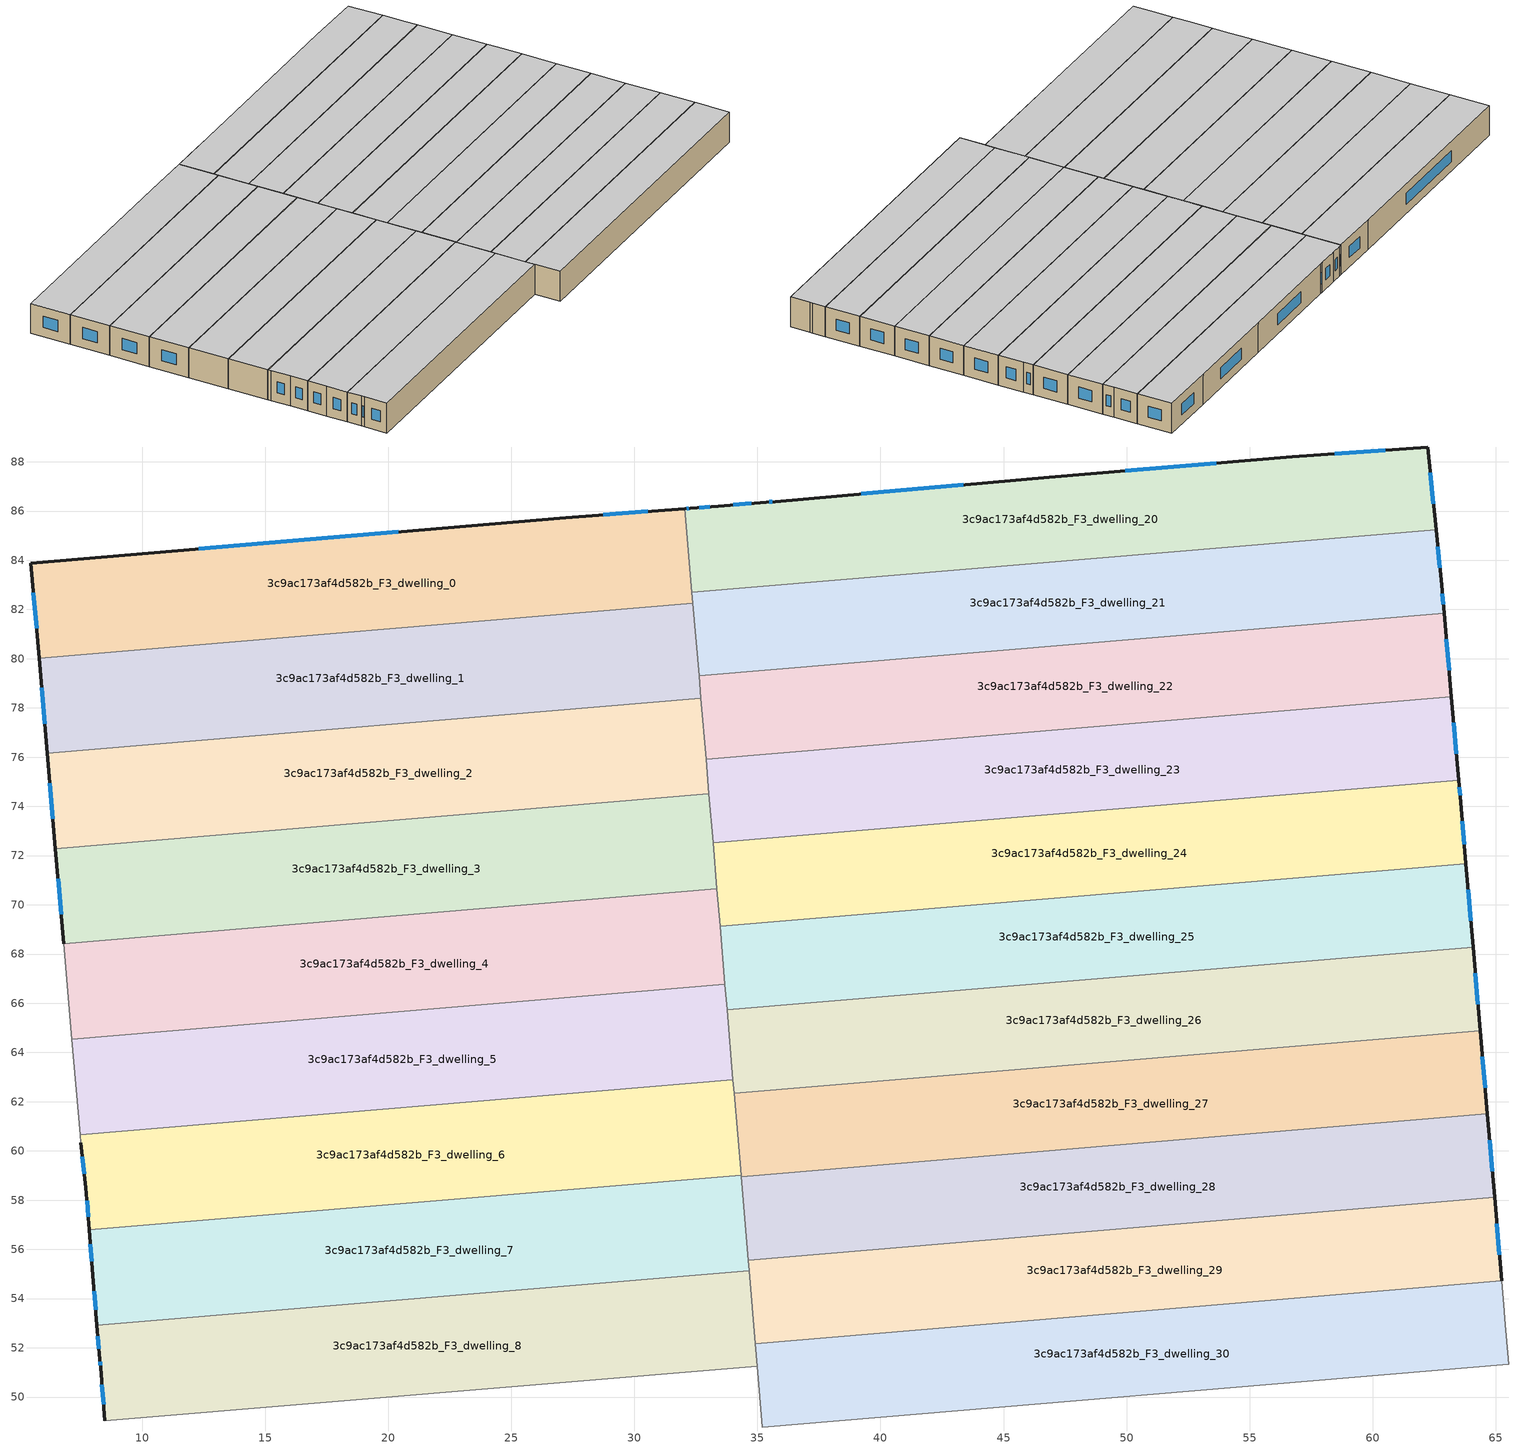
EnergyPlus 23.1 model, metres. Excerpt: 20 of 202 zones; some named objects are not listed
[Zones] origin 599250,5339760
3c9ac173af4d582b_F3_dwelling_0
 floor to 3c9ac173af4d582b_F2_dwelling_0 (EU_floor_Construction): 32.06,86.1 32.38,82.26 5.81,80.02 5.48,83.88 27.21,85.73 z9
 wall outside (EU_wall_Construction): 32.06,86.1 27.21,85.73 5.48,83.88 5.81,80.02 z9:12
 wall to 3c9ac173af4d582b_F3_dwelling_1 (EU_wall_Construction): 5.81,80.02 32.38,82.26 z9:12
 wall to 3c9ac173af4d582b_F3_dwelling_20 (EU_wall_Construction): 32.34,82.7 32.06,86.1 z9:12
 wall to 3c9ac173af4d582b_F3_dwelling_21 (EU_wall_Construction): 32.38,82.26 32.34,82.7 z9:12
 window (EU_Window_Construction): 5.59,82.67 5.71,81.23 / 20.4,85.15 12.29,84.46 / 30.54,85.98 28.73,85.84 z9.94:11.06
 ceiling to 3c9ac173af4d582b_F4_dwelling_0 (EU_floor_Construction): 32.38,82.26 32.06,86.1 27.21,85.73 5.48,83.88 5.81,80.02 z12
3c9ac173af4d582b_F3_dwelling_1
 floor to 3c9ac173af4d582b_F2_dwelling_1 (EU_floor_Construction): 32.38,82.26 32.7,78.39 6.15,76.15 5.81,80.02 z9
 wall outside (EU_wall_Construction): 5.81,80.02 6.15,76.15 z9:12
 wall to 3c9ac173af4d582b_F3_dwelling_2 (EU_wall_Construction): 6.15,76.15 32.7,78.39 z9:12
 wall to 3c9ac173af4d582b_F3_dwelling_21 (EU_wall_Construction): 32.63,79.31 32.38,82.26 z9:12
 wall to 3c9ac173af4d582b_F3_dwelling_22 (EU_wall_Construction): 32.7,78.39 32.63,79.31 z9:12
 window (EU_Window_Construction): 5.92,78.81 6.04,77.37 z9.94:11.06
 ceiling to 3c9ac173af4d582b_F4_dwelling_1 (EU_floor_Construction): 32.7,78.39 32.38,82.26 5.81,80.02 6.15,76.15 z12
3c9ac173af4d582b_F3_dwelling_2
 floor to 3c9ac173af4d582b_F2_dwelling_2 (EU_floor_Construction): 32.7,78.39 33.03,74.51 6.48,72.28 6.15,76.15 z9
 wall outside (EU_wall_Construction): 6.15,76.15 6.48,72.28 z9:12
 wall to 3c9ac173af4d582b_F3_dwelling_3 (EU_wall_Construction): 6.48,72.28 33.03,74.51 z9:12
 wall to 3c9ac173af4d582b_F3_dwelling_22 (EU_wall_Construction): 32.91,75.91 32.7,78.39 z9:12
 wall to 3c9ac173af4d582b_F3_dwelling_23 (EU_wall_Construction): 33.03,74.51 32.91,75.91 z9:12
 window (EU_Window_Construction): 6.25,74.94 6.37,73.5 z9.94:11.06
 ceiling to 3c9ac173af4d582b_F4_dwelling_2 (EU_floor_Construction): 33.03,74.51 32.7,78.39 6.15,76.15 6.48,72.28 z12
3c9ac173af4d582b_F3_dwelling_20
 floor to 3c9ac173af4d582b_F2_dwelling_20 (EU_floor_Construction): 62.24,88.6 62.57,85.25 32.34,82.7 32.06,86.1 32.28,86.11 33.41,86.2 35.36,86.36 35.72,86.39 46.86,87.37 56.73,88.21 z9
 wall outside (EU_wall_Construction): 62.57,85.25 62.24,88.6 56.73,88.21 46.86,87.37 35.72,86.39 35.36,86.36 33.41,86.2 32.28,86.11 32.06,86.1 z9:12
 wall to 3c9ac173af4d582b_F3_dwelling_21 (EU_wall_Construction): 32.34,82.7 62.57,85.25 z9:12
 window (EU_Window_Construction): 43.37,87.06 39.21,86.69 / 53.63,87.95 49.95,87.63 / 60.51,88.48 58.46,88.33 / 62.47,86.3 62.35,87.55 / 32.21,86.11 32.13,86.1 / 33.06,86.17 32.63,86.14 / 34.75,86.31 34.02,86.25 / 35.61,86.38 35.48,86.37 z9.94:11.06
 ceiling to 3c9ac173af4d582b_F4_dwelling_20 (EU_floor_Construction): 62.57,85.25 62.24,88.6 56.73,88.21 46.86,87.37 35.72,86.39 35.36,86.36 33.41,86.2 32.28,86.11 32.06,86.1 32.34,82.7 z12
3c9ac173af4d582b_F3_dwelling_21
 floor to 3c9ac173af4d582b_F2_dwelling_21 (EU_floor_Construction): 62.57,85.25 62.8,82.99 62.9,81.85 32.63,79.31 32.34,82.7 z9
 wall outside (EU_wall_Construction): 62.9,81.85 62.8,82.99 62.57,85.25 z9:12
 wall to 3c9ac173af4d582b_F3_dwelling_22 (EU_wall_Construction): 32.63,79.31 62.9,81.85 z9:12
 window (EU_Window_Construction): 62.73,83.7 62.64,84.54 / 62.87,82.21 62.83,82.63 z9.94:11.06
 ceiling to 3c9ac173af4d582b_F4_dwelling_21 (EU_floor_Construction): 62.9,81.85 62.8,82.99 62.57,85.25 32.34,82.7 32.63,79.31 z12
3c9ac173af4d582b_F3_dwelling_22
 floor to 3c9ac173af4d582b_F2_dwelling_22 (EU_floor_Construction): 62.9,81.85 63.2,78.46 32.91,75.91 32.63,79.31 z9
 wall outside (EU_wall_Construction): 63.2,78.46 62.9,81.85 z9:12
 wall to 3c9ac173af4d582b_F3_dwelling_23 (EU_wall_Construction): 32.91,75.91 63.2,78.46 z9:12
 window (EU_Window_Construction): 63.1,79.52 62.99,80.79 z9.94:11.06
 ceiling to 3c9ac173af4d582b_F4_dwelling_22 (EU_floor_Construction): 63.2,78.46 62.9,81.85 32.63,79.31 32.91,75.91 z12
3c9ac173af4d582b_F3_dwelling_23
 floor to 3c9ac173af4d582b_F2_dwelling_23 (EU_floor_Construction): 63.2,78.46 63.49,75.07 33.2,72.52 32.91,75.91 z9
 wall outside (EU_wall_Construction): 63.49,75.07 63.2,78.46 z9:12
 wall to 3c9ac173af4d582b_F3_dwelling_24 (EU_wall_Construction): 33.2,72.52 63.49,75.07 z9:12
 wall to 3c9ac173af4d582b_F3_dwelling_3 (EU_wall_Construction): 33.03,74.51 33.2,72.52 z9:12
 window (EU_Window_Construction): 63.4,76.13 63.29,77.39 z9.94:11.06
 ceiling to 3c9ac173af4d582b_F4_dwelling_23 (EU_floor_Construction): 63.49,75.07 63.2,78.46 32.91,75.91 33.2,72.52 z12
3c9ac173af4d582b_F3_dwelling_24
 floor to 3c9ac173af4d582b_F2_dwelling_24 (EU_floor_Construction): 63.49,75.07 63.57,74.17 63.79,71.67 33.48,69.12 33.2,72.52 z9
 wall outside (EU_wall_Construction): 63.79,71.67 63.57,74.17 63.49,75.07 z9:12
 wall to 3c9ac173af4d582b_F3_dwelling_25 (EU_wall_Construction): 33.48,69.12 63.79,71.67 z9:12
 wall to 3c9ac173af4d582b_F3_dwelling_4 (EU_wall_Construction): 33.36,70.64 33.48,69.12 z9:12
 wall to 3c9ac173af4d582b_F3_dwelling_3 (EU_wall_Construction): 33.2,72.52 33.36,70.64 z9:12
 window (EU_Window_Construction): 63.55,74.45 63.52,74.78 / 63.72,72.46 63.64,73.39 z9.94:11.06
 ceiling to 3c9ac173af4d582b_F4_dwelling_24 (EU_floor_Construction): 63.79,71.67 63.57,74.17 63.49,75.07 33.2,72.52 33.48,69.12 z12
3c9ac173af4d582b_F3_dwelling_25
 floor to 3c9ac173af4d582b_F2_dwelling_25 (EU_floor_Construction): 63.79,71.67 64.08,68.28 33.77,65.73 33.48,69.12 z9
 wall outside (EU_wall_Construction): 64.08,68.28 63.79,71.67 z9:12
 wall to 3c9ac173af4d582b_F3_dwelling_26 (EU_wall_Construction): 33.77,65.73 64.08,68.28 z9:12
 wall to 3c9ac173af4d582b_F3_dwelling_5 (EU_wall_Construction): 33.68,66.77 33.77,65.73 z9:12
 wall to 3c9ac173af4d582b_F3_dwelling_4 (EU_wall_Construction): 33.48,69.12 33.68,66.77 z9:12
 window (EU_Window_Construction): 63.99,69.34 63.88,70.61 z9.94:11.06
 ceiling to 3c9ac173af4d582b_F4_dwelling_25 (EU_floor_Construction): 64.08,68.28 63.79,71.67 33.48,69.12 33.77,65.73 z12
3c9ac173af4d582b_F3_dwelling_26
 floor to 3c9ac173af4d582b_F2_dwelling_26 (EU_floor_Construction): 64.08,68.28 64.37,64.89 34.05,62.34 33.77,65.73 z9
 wall outside (EU_wall_Construction): 64.37,64.89 64.08,68.28 z9:12
 wall to 3c9ac173af4d582b_F3_dwelling_27 (EU_wall_Construction): 34.05,62.34 64.37,64.89 z9:12
 wall to 3c9ac173af4d582b_F3_dwelling_6 (EU_wall_Construction): 34.01,62.9 34.05,62.34 z9:12
 wall to 3c9ac173af4d582b_F3_dwelling_5 (EU_wall_Construction): 33.77,65.73 34.01,62.9 z9:12
 window (EU_Window_Construction): 64.28,65.95 64.17,67.22 z9.94:11.06
 ceiling to 3c9ac173af4d582b_F4_dwelling_26 (EU_floor_Construction): 64.37,64.89 64.08,68.28 33.77,65.73 34.05,62.34 z12
3c9ac173af4d582b_F3_dwelling_27
 floor to 3c9ac173af4d582b_F2_dwelling_27 (EU_floor_Construction): 64.37,64.89 64.66,61.5 34.34,58.95 34.05,62.34 z9
 wall outside (EU_wall_Construction): 64.66,61.5 64.37,64.89 z9:12
 wall to 3c9ac173af4d582b_F3_dwelling_28 (EU_wall_Construction): 34.34,58.95 64.66,61.5 z9:12
 wall to 3c9ac173af4d582b_F3_dwelling_7 (EU_wall_Construction): 34.33,59.02 34.34,58.95 z9:12
 wall to 3c9ac173af4d582b_F3_dwelling_6 (EU_wall_Construction): 34.05,62.34 34.33,59.02 z9:12
 window (EU_Window_Construction): 64.57,62.56 64.46,63.83 z9.94:11.06
 ceiling to 3c9ac173af4d582b_F4_dwelling_27 (EU_floor_Construction): 64.66,61.5 64.37,64.89 34.05,62.34 34.34,58.95 z12
3c9ac173af4d582b_F3_dwelling_28
 floor to 3c9ac173af4d582b_F2_dwelling_28 (EU_floor_Construction): 64.66,61.5 64.95,58.11 34.62,55.56 34.34,58.95 z9
 wall outside (EU_wall_Construction): 64.95,58.11 64.66,61.5 z9:12
 wall to 3c9ac173af4d582b_F3_dwelling_29 (EU_wall_Construction): 34.62,55.56 64.95,58.11 z9:12
 wall to 3c9ac173af4d582b_F3_dwelling_7 (EU_wall_Construction): 34.34,58.95 34.62,55.56 z9:12
 window (EU_Window_Construction): 64.86,59.17 64.75,60.44 z9.94:11.06
 ceiling to 3c9ac173af4d582b_F4_dwelling_28 (EU_floor_Construction): 64.95,58.11 64.66,61.5 34.34,58.95 34.62,55.56 z12
3c9ac173af4d582b_F3_dwelling_29
 floor to 3c9ac173af4d582b_F2_dwelling_29 (EU_floor_Construction): 64.95,58.11 65.24,54.72 34.91,52.17 34.62,55.56 z9
 wall outside (EU_wall_Construction): 65.24,54.72 64.95,58.11 z9:12
 wall to 3c9ac173af4d582b_F3_dwelling_30 (EU_wall_Construction): 34.91,52.17 65.24,54.72 z9:12
 wall to 3c9ac173af4d582b_F3_dwelling_8 (EU_wall_Construction): 34.66,55.14 34.91,52.17 z9:12
 wall to 3c9ac173af4d582b_F3_dwelling_7 (EU_wall_Construction): 34.62,55.56 34.66,55.14 z9:12
 window (EU_Window_Construction): 65.15,55.79 65.04,57.05 z9.94:11.06
 ceiling to 3c9ac173af4d582b_F4_dwelling_29 (EU_floor_Construction): 65.24,54.72 64.95,58.11 34.62,55.56 34.91,52.17 z12
3c9ac173af4d582b_F3_dwelling_3
 floor to 3c9ac173af4d582b_F2_dwelling_3 (EU_floor_Construction): 33.03,74.51 33.36,70.64 6.81,68.41 6.48,72.28 z9
 wall outside (EU_wall_Construction): 6.48,72.28 6.81,68.41 z9:12
 wall to 3c9ac173af4d582b_F3_dwelling_4 (EU_wall_Construction): 6.81,68.41 33.36,70.64 z9:12
 window (EU_Window_Construction): 6.58,71.07 6.71,69.62 z9.94:11.06
 ceiling to 3c9ac173af4d582b_F4_dwelling_3 (EU_floor_Construction): 33.36,70.64 33.03,74.51 6.48,72.28 6.81,68.41 z12
3c9ac173af4d582b_F3_dwelling_30
 floor to 3c9ac173af4d582b_F2_dwelling_30 (EU_floor_Construction): 65.24,54.72 65.35,53.5 65.36,53.19 65.52,51.33 35.19,48.78 34.91,52.17 z9
 wall to 3c9ac173af4d582b_F3_dwelling_31 (EU_wall_Construction): 35.19,48.78 65.52,51.33 z9:12
 wall adiabatic (EU_wall_Construction): 65.52,51.33 65.36,53.19 65.35,53.5 65.24,54.72 z9:12
 wall to 3c9ac173af4d582b_F3_dwelling_9 (EU_wall_Construction): 34.99,51.26 35.19,48.78 z9:12
 wall to 3c9ac173af4d582b_F3_dwelling_8 (EU_wall_Construction): 34.91,52.17 34.99,51.26 z9:12
 ceiling to 3c9ac173af4d582b_F4_dwelling_30 (EU_floor_Construction): 65.52,51.33 65.36,53.19 65.35,53.5 65.24,54.72 34.91,52.17 35.19,48.78 z12
3c9ac173af4d582b_F3_dwelling_4
 floor to 3c9ac173af4d582b_F2_dwelling_4 (EU_floor_Construction): 33.36,70.64 33.68,66.77 7.14,64.54 6.81,68.41 z9
 wall to 3c9ac173af4d582b_F3_dwelling_5 (EU_wall_Construction): 7.14,64.54 33.68,66.77 z9:12
 wall adiabatic (EU_wall_Construction): 6.81,68.41 7.14,64.54 z9:12
 ceiling to 3c9ac173af4d582b_F4_dwelling_4 (EU_floor_Construction): 33.68,66.77 33.36,70.64 6.81,68.41 7.14,64.54 z12
3c9ac173af4d582b_F3_dwelling_5
 floor to 3c9ac173af4d582b_F2_dwelling_5 (EU_floor_Construction): 33.68,66.77 34.01,62.9 7.48,60.67 7.14,64.54 z9
 wall to 3c9ac173af4d582b_F3_dwelling_6 (EU_wall_Construction): 7.48,60.67 34.01,62.9 z9:12
 wall adiabatic (EU_wall_Construction): 7.14,64.54 7.48,60.67 z9:12
 ceiling to 3c9ac173af4d582b_F4_dwelling_5 (EU_floor_Construction): 34.01,62.9 33.68,66.77 7.14,64.54 7.48,60.67 z12
3c9ac173af4d582b_F3_dwelling_6
 floor to 3c9ac173af4d582b_F2_dwelling_6 (EU_floor_Construction): 34.01,62.9 34.33,59.02 7.85,56.79 7.72,58.5 7.51,60.34 7.48,60.67 z9
 wall outside (EU_wall_Construction): 7.51,60.34 7.72,58.5 7.85,56.79 z9:12
 wall to 3c9ac173af4d582b_F3_dwelling_7 (EU_wall_Construction): 7.85,56.79 34.33,59.02 z9:12
 wall adiabatic (EU_wall_Construction): 7.48,60.67 7.51,60.34 z9:12
 window (EU_Window_Construction): 7.76,57.97 7.81,57.33 / 7.57,59.77 7.65,59.08 z9.94:11.06
 ceiling to 3c9ac173af4d582b_F4_dwelling_6 (EU_floor_Construction): 34.33,59.02 34.01,62.9 7.48,60.67 7.51,60.34 7.72,58.5 7.85,56.79 z12
3c9ac173af4d582b_F3_dwelling_7
 floor to 3c9ac173af4d582b_F2_dwelling_7 (EU_floor_Construction): 34.33,59.02 34.66,55.14 8.17,52.91 7.99,54.94 7.85,56.79 z9
 wall outside (EU_wall_Construction): 7.85,56.79 7.99,54.94 8.17,52.91 z9:12
 wall to 3c9ac173af4d582b_F3_dwelling_8 (EU_wall_Construction): 8.17,52.91 34.66,55.14 z9:12
 window (EU_Window_Construction): 8.05,54.31 8.11,53.55 / 7.9,56.21 7.95,55.52 z9.94:11.06
 ceiling to 3c9ac173af4d582b_F4_dwelling_7 (EU_floor_Construction): 34.66,55.14 34.33,59.02 7.85,56.79 7.99,54.94 8.17,52.91 z12
3c9ac173af4d582b_F3_dwelling_8
 floor to 3c9ac173af4d582b_F2_dwelling_8 (EU_floor_Construction): 34.66,55.14 34.99,51.26 8.49,49.03 8.31,51.18 8.28,51.54 8.17,52.91 z9
 wall outside (EU_wall_Construction): 8.17,52.91 8.28,51.54 8.31,51.18 8.49,49.03 z9:12
 wall to 3c9ac173af4d582b_F3_dwelling_9 (EU_wall_Construction): 8.49,49.03 34.99,51.26 z9:12
 window (EU_Window_Construction): 8.37,50.51 8.43,49.7 / 8.29,51.43 8.3,51.3 / 8.2,52.48 8.25,51.97 z9.94:11.06
 ceiling to 3c9ac173af4d582b_F4_dwelling_8 (EU_floor_Construction): 34.99,51.26 34.66,55.14 8.17,52.91 8.28,51.54 8.31,51.18 8.49,49.03 z12
[Building]
EU S2 Campaign: North Axis=0; Terrain=City; Solar Distribution=FullExterior
[Site:Location]
Vienna: Latitude=48; Longitude=16.5; Time Zone=1; Elevation=183
[SizingPeriod:WeatherFileDays]
AnnualSizingPeriod: Begin Month=1; Begin Day of Month=1; End Month=12; End Day of Month=31; Day of Week for Start Day=Monday; Use Weather File Daylight Saving Period=No; Use Weather File Rain and Snow Indicators=No
[MATERIAL]
EU_InternalMass_Material: Roughness=MediumRough; Thickness=0.1; Conductivity=1; Density=1800; Specific Heat=900; Thermal Absorptance=0.9; Solar Absorptance=0.7; Visible Absorptance=0.7
[MATERIAL:NOMASS] Roughness=MediumRough; Thermal Absorptance=0.9; Solar Absorptance=0.7; Visible Absorptance=0.7
Name | Thermal Resistance
EU_wall_NoMass | 0.914258
EU_floor_NoMass | 1.09711
[WINDOWMATERIAL:SIMPLEGLAZINGSYSTEM]
EU_Window_SimpleGlazing: UFactor=2.09642; Solar Heat Gain Coefficient=0.65; Visible Transmittance=0.65
[CONSTRUCTION]
EU_wall_Construction: EU_wall_NoMass
EU_floor_Construction: EU_floor_NoMass
EU_Window_Construction: EU_Window_SimpleGlazing
EU_InternalMass_Construction: EU_InternalMass_Material
[ZONE] Type=1; Multiplier=1; Ceiling Height=autocalculate; Floor Area=autocalculate; Part of Total Floor Area=Yes
Name | Volume
3c9ac173af4d582b_F3_dwelling_0 | 310.56
3c9ac173af4d582b_F3_dwelling_1 | 310.552
3c9ac173af4d582b_F3_dwelling_2 | 310.596
3c9ac173af4d582b_F3_dwelling_20; 3c9ac173af4d582b_F3_dwelling_27 | 310.582
3c9ac173af4d582b_F3_dwelling_21 | 310.57
3c9ac173af4d582b_F3_dwelling_22 | 310.501
3c9ac173af4d582b_F3_dwelling_23 | 310.625
3c9ac173af4d582b_F3_dwelling_24 | 310.53
3c9ac173af4d582b_F3_dwelling_25; 3c9ac173af4d582b_F3_dwelling_6 | 310.549
3c9ac173af4d582b_F3_dwelling_26 | 310.566
3c9ac173af4d582b_F3_dwelling_28 | 310.507
3c9ac173af4d582b_F3_dwelling_29 | 310.622
3c9ac173af4d582b_F3_dwelling_3 | 310.546
3c9ac173af4d582b_F3_dwelling_30 | 310.558
3c9ac173af4d582b_F3_dwelling_4; 3c9ac173af4d582b_F3_dwelling_7 | 310.542
3c9ac173af4d582b_F3_dwelling_5 | 310.589
3c9ac173af4d582b_F3_dwelling_8 | 310.564
[INTERNALMASS] Construction=EU_InternalMass_Construction
Name | Zone or ZoneList | Surface Area
3c9ac173af4d582b_F3_dwelling_0_EU_InternalMass | 3c9ac173af4d582b_F3_dwelling_0 | 103.52
3c9ac173af4d582b_F3_dwelling_1_EU_InternalMass | 3c9ac173af4d582b_F3_dwelling_1 | 103.517
3c9ac173af4d582b_F3_dwelling_2_EU_InternalMass | 3c9ac173af4d582b_F3_dwelling_2 | 103.532
3c9ac173af4d582b_F3_dwelling_3_EU_InternalMass | 3c9ac173af4d582b_F3_dwelling_3 | 103.515
3c9ac173af4d582b_F3_dwelling_4_EU_InternalMass | 3c9ac173af4d582b_F3_dwelling_4 | 103.514
3c9ac173af4d582b_F3_dwelling_5_EU_InternalMass | 3c9ac173af4d582b_F3_dwelling_5 | 103.53
3c9ac173af4d582b_F3_dwelling_6_EU_InternalMass | 3c9ac173af4d582b_F3_dwelling_6 | 103.517
3c9ac173af4d582b_F3_dwelling_7_EU_InternalMass | 3c9ac173af4d582b_F3_dwelling_7 | 103.514
3c9ac173af4d582b_F3_dwelling_8_EU_InternalMass | 3c9ac173af4d582b_F3_dwelling_8 | 103.522
3c9ac173af4d582b_F3_dwelling_20_EU_InternalMass | 3c9ac173af4d582b_F3_dwelling_20 | 103.528
3c9ac173af4d582b_F3_dwelling_21_EU_InternalMass | 3c9ac173af4d582b_F3_dwelling_21 | 103.523
3c9ac173af4d582b_F3_dwelling_22_EU_InternalMass | 3c9ac173af4d582b_F3_dwelling_22 | 103.501
3c9ac173af4d582b_F3_dwelling_23_EU_InternalMass | 3c9ac173af4d582b_F3_dwelling_23 | 103.542
3c9ac173af4d582b_F3_dwelling_24_EU_InternalMass | 3c9ac173af4d582b_F3_dwelling_24 | 103.51
3c9ac173af4d582b_F3_dwelling_25_EU_InternalMass | 3c9ac173af4d582b_F3_dwelling_25 | 103.516
3c9ac173af4d582b_F3_dwelling_26_EU_InternalMass | 3c9ac173af4d582b_F3_dwelling_26 | 103.522
3c9ac173af4d582b_F3_dwelling_27_EU_InternalMass | 3c9ac173af4d582b_F3_dwelling_27 | 103.527
3c9ac173af4d582b_F3_dwelling_28_EU_InternalMass | 3c9ac173af4d582b_F3_dwelling_28 | 103.502
3c9ac173af4d582b_F3_dwelling_29_EU_InternalMass | 3c9ac173af4d582b_F3_dwelling_29 | 103.541
3c9ac173af4d582b_F3_dwelling_30_EU_InternalMass | 3c9ac173af4d582b_F3_dwelling_30 | 103.519
[OTHEREQUIPMENT] Fuel Type=Electricity; Design Level Calculation Method=Watts/Area; Power per Zone Floor Area=1; Fraction Latent=0; Fraction Radiant=0; Fraction Lost=0; Carbon Dioxide Generation Rate=0; EndUse Subcategory=EU_Step8_InternalGains
Name | Zone or ZoneList or Space or SpaceList | Schedule
EU_Step8_InternalGain_3c9ac173af4d582b_F3_dwelling_0_f000 | 3c9ac173af4d582b_F3_dwelling_0 | EU_Step8_GainSchedule_3c9ac173af4d582b_F3_dwelling_0_f000
EU_Step8_InternalGain_3c9ac173af4d582b_F3_dwelling_1_f000 | 3c9ac173af4d582b_F3_dwelling_1 | EU_Step8_GainSchedule_3c9ac173af4d582b_F3_dwelling_1_f000
EU_Step8_InternalGain_3c9ac173af4d582b_F3_dwelling_2_f000 | 3c9ac173af4d582b_F3_dwelling_2 | EU_Step8_GainSchedule_3c9ac173af4d582b_F3_dwelling_2_f000
EU_Step8_InternalGain_3c9ac173af4d582b_F3_dwelling_3_f000 | 3c9ac173af4d582b_F3_dwelling_3 | EU_Step8_GainSchedule_3c9ac173af4d582b_F3_dwelling_3_f000
EU_Step8_InternalGain_3c9ac173af4d582b_F3_dwelling_4_f000 | 3c9ac173af4d582b_F3_dwelling_4 | EU_Step8_GainSchedule_3c9ac173af4d582b_F3_dwelling_4_f000
EU_Step8_InternalGain_3c9ac173af4d582b_F3_dwelling_5_f000 | 3c9ac173af4d582b_F3_dwelling_5 | EU_Step8_GainSchedule_3c9ac173af4d582b_F3_dwelling_5_f000
EU_Step8_InternalGain_3c9ac173af4d582b_F3_dwelling_6_f000 | 3c9ac173af4d582b_F3_dwelling_6 | EU_Step8_GainSchedule_3c9ac173af4d582b_F3_dwelling_6_f000
EU_Step8_InternalGain_3c9ac173af4d582b_F3_dwelling_7_f000 | 3c9ac173af4d582b_F3_dwelling_7 | EU_Step8_GainSchedule_3c9ac173af4d582b_F3_dwelling_7_f000
EU_Step8_InternalGain_3c9ac173af4d582b_F3_dwelling_8_f000 | 3c9ac173af4d582b_F3_dwelling_8 | EU_Step8_GainSchedule_3c9ac173af4d582b_F3_dwelling_8_f000
EU_Step8_InternalGain_3c9ac173af4d582b_F3_dwelling_20_f000 | 3c9ac173af4d582b_F3_dwelling_20 | EU_Step8_GainSchedule_3c9ac173af4d582b_F3_dwelling_20_f000
EU_Step8_InternalGain_3c9ac173af4d582b_F3_dwelling_21_f000 | 3c9ac173af4d582b_F3_dwelling_21 | EU_Step8_GainSchedule_3c9ac173af4d582b_F3_dwelling_21_f000
EU_Step8_InternalGain_3c9ac173af4d582b_F3_dwelling_22_f000 | 3c9ac173af4d582b_F3_dwelling_22 | EU_Step8_GainSchedule_3c9ac173af4d582b_F3_dwelling_22_f000
EU_Step8_InternalGain_3c9ac173af4d582b_F3_dwelling_23_f000 | 3c9ac173af4d582b_F3_dwelling_23 | EU_Step8_GainSchedule_3c9ac173af4d582b_F3_dwelling_23_f000
EU_Step8_InternalGain_3c9ac173af4d582b_F3_dwelling_24_f000 | 3c9ac173af4d582b_F3_dwelling_24 | EU_Step8_GainSchedule_3c9ac173af4d582b_F3_dwelling_24_f000
EU_Step8_InternalGain_3c9ac173af4d582b_F3_dwelling_25_f000 | 3c9ac173af4d582b_F3_dwelling_25 | EU_Step8_GainSchedule_3c9ac173af4d582b_F3_dwelling_25_f000
EU_Step8_InternalGain_3c9ac173af4d582b_F3_dwelling_26_f000 | 3c9ac173af4d582b_F3_dwelling_26 | EU_Step8_GainSchedule_3c9ac173af4d582b_F3_dwelling_26_f000
EU_Step8_InternalGain_3c9ac173af4d582b_F3_dwelling_27_f000 | 3c9ac173af4d582b_F3_dwelling_27 | EU_Step8_GainSchedule_3c9ac173af4d582b_F3_dwelling_27_f000
EU_Step8_InternalGain_3c9ac173af4d582b_F3_dwelling_28_f000 | 3c9ac173af4d582b_F3_dwelling_28 | EU_Step8_GainSchedule_3c9ac173af4d582b_F3_dwelling_28_f000
EU_Step8_InternalGain_3c9ac173af4d582b_F3_dwelling_29_f000 | 3c9ac173af4d582b_F3_dwelling_29 | EU_Step8_GainSchedule_3c9ac173af4d582b_F3_dwelling_29_f000
EU_Step8_InternalGain_3c9ac173af4d582b_F3_dwelling_30_f000 | 3c9ac173af4d582b_F3_dwelling_30 | EU_Step8_GainSchedule_3c9ac173af4d582b_F3_dwelling_30_f000
[ZONEVENTILATION:DESIGNFLOWRATE] Schedule=EU_AlwaysOn; Design Flow Rate Calculation Method=AirChanges/Hour; Air Changes per Hour=0.546891; Ventilation Type=Natural; Fan Pressure Rise=0; Fan Total Efficiency=1; Constant Term Coefficient=1; Temperature Term Coefficient=0; Velocity Term Coefficient=0; Velocity Squared Term Coefficient=0; Minimum Indoor Temperature=-100; Maximum Indoor Temperature=100; Delta Temperature=-100; Minimum Outdoor Temperature=-100; Maximum Outdoor Temperature=100; Maximum Wind Speed=40
Name | Zone or ZoneList or Space or SpaceList
EU_ConstantAir_3c9ac173af4d582b_F3_dwelling_0 | 3c9ac173af4d582b_F3_dwelling_0
EU_ConstantAir_3c9ac173af4d582b_F3_dwelling_1 | 3c9ac173af4d582b_F3_dwelling_1
EU_ConstantAir_3c9ac173af4d582b_F3_dwelling_2 | 3c9ac173af4d582b_F3_dwelling_2
EU_ConstantAir_3c9ac173af4d582b_F3_dwelling_3 | 3c9ac173af4d582b_F3_dwelling_3
EU_ConstantAir_3c9ac173af4d582b_F3_dwelling_4 | 3c9ac173af4d582b_F3_dwelling_4
EU_ConstantAir_3c9ac173af4d582b_F3_dwelling_5 | 3c9ac173af4d582b_F3_dwelling_5
EU_ConstantAir_3c9ac173af4d582b_F3_dwelling_6 | 3c9ac173af4d582b_F3_dwelling_6
EU_ConstantAir_3c9ac173af4d582b_F3_dwelling_7 | 3c9ac173af4d582b_F3_dwelling_7
EU_ConstantAir_3c9ac173af4d582b_F3_dwelling_8 | 3c9ac173af4d582b_F3_dwelling_8
EU_ConstantAir_3c9ac173af4d582b_F3_dwelling_20 | 3c9ac173af4d582b_F3_dwelling_20
EU_ConstantAir_3c9ac173af4d582b_F3_dwelling_21 | 3c9ac173af4d582b_F3_dwelling_21
EU_ConstantAir_3c9ac173af4d582b_F3_dwelling_22 | 3c9ac173af4d582b_F3_dwelling_22
EU_ConstantAir_3c9ac173af4d582b_F3_dwelling_23 | 3c9ac173af4d582b_F3_dwelling_23
EU_ConstantAir_3c9ac173af4d582b_F3_dwelling_24 | 3c9ac173af4d582b_F3_dwelling_24
EU_ConstantAir_3c9ac173af4d582b_F3_dwelling_25 | 3c9ac173af4d582b_F3_dwelling_25
EU_ConstantAir_3c9ac173af4d582b_F3_dwelling_26 | 3c9ac173af4d582b_F3_dwelling_26
EU_ConstantAir_3c9ac173af4d582b_F3_dwelling_27 | 3c9ac173af4d582b_F3_dwelling_27
EU_ConstantAir_3c9ac173af4d582b_F3_dwelling_28 | 3c9ac173af4d582b_F3_dwelling_28
EU_ConstantAir_3c9ac173af4d582b_F3_dwelling_29 | 3c9ac173af4d582b_F3_dwelling_29
EU_ConstantAir_3c9ac173af4d582b_F3_dwelling_30 | 3c9ac173af4d582b_F3_dwelling_30
[HVACTEMPLATE:ZONE:IDEALLOADSAIRSYSTEM] System Availability Schedule=EU_AlwaysOn; Maximum Heating Supply Air Temperature=50; Minimum Cooling Supply Air Temperature=13; Maximum Heating Supply Air Humidity Ratio=0.0156; Minimum Cooling Supply Air Humidity Ratio=0.0077; Heating Limit=NoLimit; Cooling Limit=NoLimit; Heating Availability Schedule=EU_AlwaysOn; Cooling Availability Schedule=EU_CoolingOff; Dehumidification Control Type=ConstantSensibleHeatRatio; Cooling Sensible Heat Ratio=0.7; Dehumidification Setpoint=60; Humidification Control Type=None; Humidification Setpoint=30; Outdoor Air Method=None; Outdoor Air Flow Rate per Person=0.00944; Outdoor Air Flow Rate per Zone Floor Area=0; Outdoor Air Flow Rate per Zone=0; Demand Controlled Ventilation Type=None; Outdoor Air Economizer Type=NoEconomizer; Heat Recovery Type=None; Sensible Heat Recovery Effectiveness=0.7; Latent Heat Recovery Effectiveness=0.65
Name | Template Thermostat
3c9ac173af4d582b_F3_dwelling_0 | EU_HeatOnly_3c9ac173af4d582b_F3_dwelling_0
3c9ac173af4d582b_F3_dwelling_1 | EU_HeatOnly_3c9ac173af4d582b_F3_dwelling_1
3c9ac173af4d582b_F3_dwelling_2 | EU_HeatOnly_3c9ac173af4d582b_F3_dwelling_2
3c9ac173af4d582b_F3_dwelling_3 | EU_HeatOnly_3c9ac173af4d582b_F3_dwelling_3
3c9ac173af4d582b_F3_dwelling_4 | EU_HeatOnly_3c9ac173af4d582b_F3_dwelling_4
3c9ac173af4d582b_F3_dwelling_5 | EU_HeatOnly_3c9ac173af4d582b_F3_dwelling_5
3c9ac173af4d582b_F3_dwelling_6 | EU_HeatOnly_3c9ac173af4d582b_F3_dwelling_6
3c9ac173af4d582b_F3_dwelling_7 | EU_HeatOnly_3c9ac173af4d582b_F3_dwelling_7
3c9ac173af4d582b_F3_dwelling_8 | EU_HeatOnly_3c9ac173af4d582b_F3_dwelling_8
3c9ac173af4d582b_F3_dwelling_20 | EU_HeatOnly_3c9ac173af4d582b_F3_dwelling_20
3c9ac173af4d582b_F3_dwelling_21 | EU_HeatOnly_3c9ac173af4d582b_F3_dwelling_21
3c9ac173af4d582b_F3_dwelling_22 | EU_HeatOnly_3c9ac173af4d582b_F3_dwelling_22
3c9ac173af4d582b_F3_dwelling_23 | EU_HeatOnly_3c9ac173af4d582b_F3_dwelling_23
3c9ac173af4d582b_F3_dwelling_24 | EU_HeatOnly_3c9ac173af4d582b_F3_dwelling_24
3c9ac173af4d582b_F3_dwelling_25 | EU_HeatOnly_3c9ac173af4d582b_F3_dwelling_25
3c9ac173af4d582b_F3_dwelling_26 | EU_HeatOnly_3c9ac173af4d582b_F3_dwelling_26
3c9ac173af4d582b_F3_dwelling_27 | EU_HeatOnly_3c9ac173af4d582b_F3_dwelling_27
3c9ac173af4d582b_F3_dwelling_28 | EU_HeatOnly_3c9ac173af4d582b_F3_dwelling_28
3c9ac173af4d582b_F3_dwelling_29 | EU_HeatOnly_3c9ac173af4d582b_F3_dwelling_29
3c9ac173af4d582b_F3_dwelling_30 | EU_HeatOnly_3c9ac173af4d582b_F3_dwelling_30
[SIZING:ZONE] Zone Cooling Design Supply Air Temperature Input Method=SupplyAirTemperature; Zone Cooling Design Supply Air Temperature=13; Zone Heating Design Supply Air Temperature Input Method=SupplyAirTemperature; Zone Heating Design Supply Air Temperature=50; Zone Cooling Design Supply Air Humidity Ratio=0.008; Zone Heating Design Supply Air Humidity Ratio=0.008; Cooling Design Air Flow Method=DesignDay; Cooling Design Air Flow Rate=0; Cooling Minimum Air Flow per Zone Floor Area=0.000762; Cooling Minimum Air Flow=0; Cooling Minimum Air Flow Fraction=0.2; Heating Design Air Flow Method=DesignDay; Heating Design Air Flow Rate=0; Heating Maximum Air Flow per Zone Floor Area=0.002032; Heating Maximum Air Flow=0.141576; Heating Maximum Air Flow Fraction=0.3; Account for Dedicated Outdoor Air System=No; Dedicated Outdoor Air System Control Strategy=NeutralSupplyAir; Dedicated Outdoor Air Low Setpoint Temperature for Design=autosize; Dedicated Outdoor Air High Setpoint Temperature for Design=autosize; Zone Load Sizing Method=Sensible Load Only No Latent Load; Zone Latent Cooling Design Supply Air Humidity Ratio Input Method=HumidityRatioDifference; Zone Cooling Design Supply Air Humidity Ratio Difference=0.005; Zone Latent Heating Design Supply Air Humidity Ratio Input Method=HumidityRatioDifference; Zone Humidification Design Supply Air Humidity Ratio Difference=0.005
3c9ac173af4d582b_F3_dwelling_0; 3c9ac173af4d582b_F3_dwelling_1; 3c9ac173af4d582b_F3_dwelling_2; 3c9ac173af4d582b_F3_dwelling_3; 3c9ac173af4d582b_F3_dwelling_4; 3c9ac173af4d582b_F3_dwelling_5; 3c9ac173af4d582b_F3_dwelling_6; 3c9ac173af4d582b_F3_dwelling_7; 3c9ac173af4d582b_F3_dwelling_8; 3c9ac173af4d582b_F3_dwelling_20; 3c9ac173af4d582b_F3_dwelling_21; 3c9ac173af4d582b_F3_dwelling_22; 3c9ac173af4d582b_F3_dwelling_23; 3c9ac173af4d582b_F3_dwelling_24; 3c9ac173af4d582b_F3_dwelling_25; 3c9ac173af4d582b_F3_dwelling_26; 3c9ac173af4d582b_F3_dwelling_27; 3c9ac173af4d582b_F3_dwelling_28; 3c9ac173af4d582b_F3_dwelling_29; 3c9ac173af4d582b_F3_dwelling_30
[SCHEDULE:CONSTANT]
Name | Hourly Value
EU_AlwaysOn | 1
EU_CoolingOff | 0
[SCHEDULE:FILE] Column Number=1; Rows to Skip at Top=0; Number of Hours of Data=8760; Column Separator=Comma; Interpolate to Timestep=No; Minutes per Item=60; Adjust Schedule for Daylight Savings=Yes
Name | File
EU_Step8_GainSchedule_3c9ac173af4d582b_F3_dwelling_0_f000 | ../../schedules/3c9ac173af4d582b/3c9ac173af4d582b_F3_dwelling_0_f000_gain.csv
EU_Step8_GainSchedule_3c9ac173af4d582b_F3_dwelling_1_f000 | ../../schedules/3c9ac173af4d582b/3c9ac173af4d582b_F3_dwelling_1_f000_gain.csv
EU_Step8_GainSchedule_3c9ac173af4d582b_F3_dwelling_2_f000 | ../../schedules/3c9ac173af4d582b/3c9ac173af4d582b_F3_dwelling_2_f000_gain.csv
EU_Step8_GainSchedule_3c9ac173af4d582b_F3_dwelling_3_f000 | ../../schedules/3c9ac173af4d582b/3c9ac173af4d582b_F3_dwelling_3_f000_gain.csv
EU_Step8_GainSchedule_3c9ac173af4d582b_F3_dwelling_4_f000 | ../../schedules/3c9ac173af4d582b/3c9ac173af4d582b_F3_dwelling_4_f000_gain.csv
EU_Step8_GainSchedule_3c9ac173af4d582b_F3_dwelling_5_f000 | ../../schedules/3c9ac173af4d582b/3c9ac173af4d582b_F3_dwelling_5_f000_gain.csv
EU_Step8_GainSchedule_3c9ac173af4d582b_F3_dwelling_6_f000 | ../../schedules/3c9ac173af4d582b/3c9ac173af4d582b_F3_dwelling_6_f000_gain.csv
EU_Step8_GainSchedule_3c9ac173af4d582b_F3_dwelling_7_f000 | ../../schedules/3c9ac173af4d582b/3c9ac173af4d582b_F3_dwelling_7_f000_gain.csv
EU_Step8_GainSchedule_3c9ac173af4d582b_F3_dwelling_8_f000 | ../../schedules/3c9ac173af4d582b/3c9ac173af4d582b_F3_dwelling_8_f000_gain.csv
EU_Step8_GainSchedule_3c9ac173af4d582b_F3_dwelling_20_f000 | ../../schedules/3c9ac173af4d582b/3c9ac173af4d582b_F3_dwelling_20_f000_gain.csv
EU_Step8_GainSchedule_3c9ac173af4d582b_F3_dwelling_21_f000 | ../../schedules/3c9ac173af4d582b/3c9ac173af4d582b_F3_dwelling_21_f000_gain.csv
EU_Step8_GainSchedule_3c9ac173af4d582b_F3_dwelling_22_f000 | ../../schedules/3c9ac173af4d582b/3c9ac173af4d582b_F3_dwelling_22_f000_gain.csv
EU_Step8_GainSchedule_3c9ac173af4d582b_F3_dwelling_23_f000 | ../../schedules/3c9ac173af4d582b/3c9ac173af4d582b_F3_dwelling_23_f000_gain.csv
EU_Step8_GainSchedule_3c9ac173af4d582b_F3_dwelling_24_f000 | ../../schedules/3c9ac173af4d582b/3c9ac173af4d582b_F3_dwelling_24_f000_gain.csv
EU_Step8_GainSchedule_3c9ac173af4d582b_F3_dwelling_25_f000 | ../../schedules/3c9ac173af4d582b/3c9ac173af4d582b_F3_dwelling_25_f000_gain.csv
EU_Step8_GainSchedule_3c9ac173af4d582b_F3_dwelling_26_f000 | ../../schedules/3c9ac173af4d582b/3c9ac173af4d582b_F3_dwelling_26_f000_gain.csv
EU_Step8_GainSchedule_3c9ac173af4d582b_F3_dwelling_27_f000 | ../../schedules/3c9ac173af4d582b/3c9ac173af4d582b_F3_dwelling_27_f000_gain.csv
EU_Step8_GainSchedule_3c9ac173af4d582b_F3_dwelling_28_f000 | ../../schedules/3c9ac173af4d582b/3c9ac173af4d582b_F3_dwelling_28_f000_gain.csv
EU_Step8_GainSchedule_3c9ac173af4d582b_F3_dwelling_29_f000 | ../../schedules/3c9ac173af4d582b/3c9ac173af4d582b_F3_dwelling_29_f000_gain.csv
EU_Step8_GainSchedule_3c9ac173af4d582b_F3_dwelling_30_f000 | ../../schedules/3c9ac173af4d582b/3c9ac173af4d582b_F3_dwelling_30_f000_gain.csv
